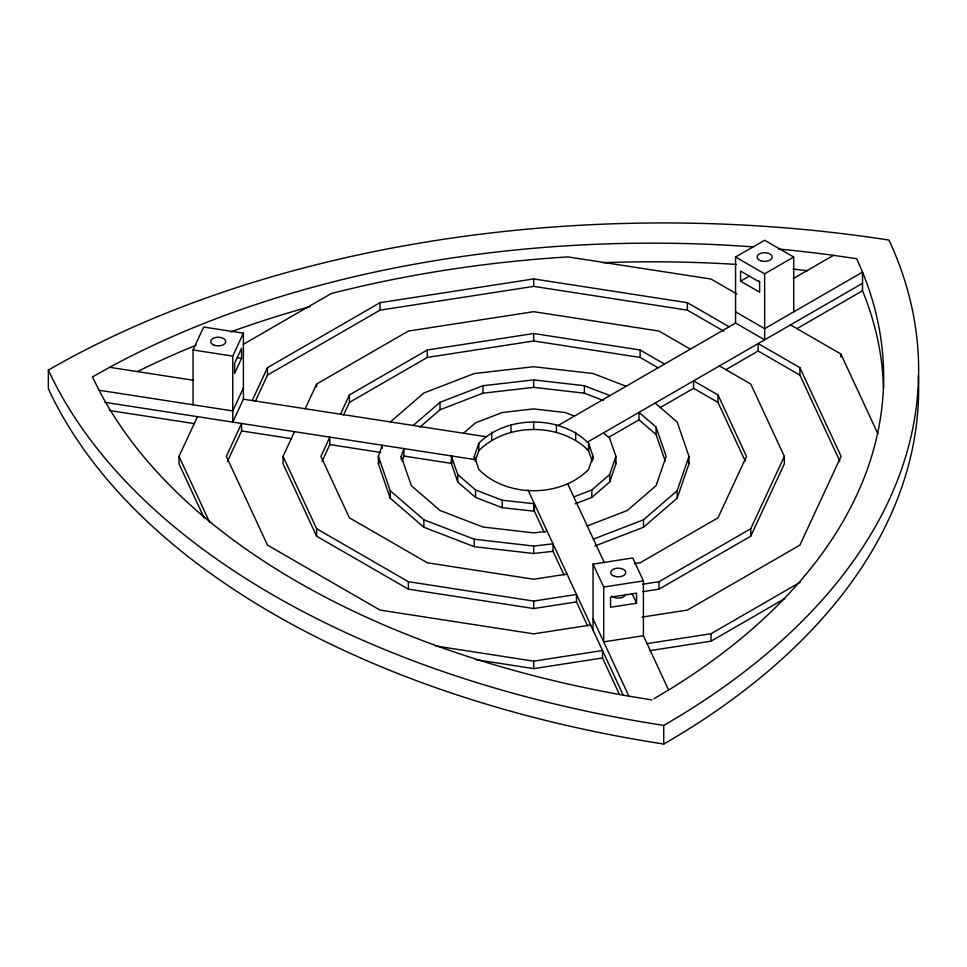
<?xml version="1.0" encoding="UTF-8"?>
<svg xmlns="http://www.w3.org/2000/svg" width="967" height="967" viewBox="0 0 967 967"><rect width="100%" height="100%" fill="white"/><g stroke="black" fill="none" stroke-linecap="round" stroke-linejoin="round"><path stroke-width="1.45" d="M563.991 574.966L553.003 551.299L533.699 553.511L474.265 546.681L423.872 527.245L390.209 498.162L378.387 463.846L378.387 456.388L382.231 445.243L382.231 448.217M378.387 463.846L379.354 461.054M401.232 459.373L401.232 456.388L403.916 448.591L403.916 456.049L402.127 461.247M451.48 463.846L451.613 455.977L451.48 463.846L457.729 482.013L475.559 497.413L502.236 507.699L534.413 511.229L544.143 532.213M474.313 459.373L474.313 456.388L478.834 443.261C506.587 414.964 560.8 414.964 588.565 443.261L593.085 456.388L593.085 459.373M475.22 461.223L478.834 450.719L478.834 443.261M593.085 456.388L588.565 469.503C560.8 497.8 506.587 497.8 478.834 469.503L474.313 456.388M575.172 503.843L591.84 497.413L609.657 482.013L609.657 474.555L615.919 456.388L609.657 438.22L603.481 432.878M609.657 482.013L615.919 463.846L615.919 456.388M594.778 546.053L643.514 527.245L677.178 498.162L677.178 490.692L689 456.388L677.178 422.071L655.155 403.046M677.178 498.162L689 463.846L689 456.388M193.049 404.786L193.049 349.957L203.686 327.027L243.394 333.168L243.394 399.19L232.757 422.12L232.757 356.098L243.394 333.168M204.158 517.998L179.016 463.846L179.016 456.388L197.461 416.656M241.569 358.382L234.594 373.407L234.594 363.338L241.569 348.313L241.569 358.382L237.157 357.693M243.394 387.997L232.757 410.927L99.021 390.233L92.469 376.937L109.658 367.315A791.187 456.787 0 0 1 753.293 246.911M252.218 400.556L267.496 367.653L380.007 302.695L533.699 278.919L687.392 302.695L729.106 326.773M227.535 461.211L241.581 430.944L241.581 423.486L226.314 456.388L267.496 545.122L380.007 610.08L533.699 633.856L590.692 625.033M255.276 401.438L267.496 375.111L267.496 367.653M587.61 625.854L576.501 601.921L533.699 608.545L408.376 589.157L316.632 536.202L283.053 463.846L283.053 456.388L294.524 431.669M305.173 408.739L316.632 384.032L408.376 331.065L533.699 311.676L659.011 331.065L690.353 349.16M340.469 414.202L349.401 394.947L427.293 349.981L533.699 333.518L640.106 349.981L664.51 364.075M322.084 461.271L329.832 444.59L329.832 437.132L320.887 456.388L349.401 517.816L427.293 562.782L533.699 579.245L567.049 574.084M343.442 415.242L349.401 402.417L349.401 394.947M642.777 591.671L659.011 589.157L750.755 536.202L750.755 528.731L784.334 456.388L750.755 384.032L719.424 365.937M750.755 536.202L784.334 463.846L784.334 456.388M390.378 421.926L423.872 392.977L474.265 373.54L533.699 366.723L593.134 373.54L626.084 386.256M413.223 425.456L440.021 402.308L483.004 385.724L533.699 379.898L584.394 385.724L609.935 395.588M419.932 427.136L440.021 409.766L483.004 393.182L533.699 387.368L584.394 393.182L603.215 400.447M463.495 433.24L475.559 422.821L502.236 412.522L533.699 408.908L565.163 412.522L574.41 416.1M478.834 450.719C506.587 422.422 560.8 422.422 588.565 450.719L592.179 461.223M573.782 496.917L591.84 489.955L609.657 474.555M593.375 539.127L643.514 519.787L677.178 490.692M778.423 249.027A791.187 456.787 0 0 1 833.469 255.336L856.689 258.709L862.54 272.126A791.187 456.787 0 0 1 668.596 690.015L654.03 698.718M243.346 344.3L331.258 293.533A791.187 456.787 0 0 1 567.98 256.92L711.035 279.052L736.866 293.968M267.496 375.111L380.007 310.153L533.699 286.377L687.392 310.153L723.896 331.234M349.401 402.417L427.293 357.439L533.699 340.976L640.106 357.439L658.092 367.823M558.261 425.42L735.573 323.051L735.573 257.029L764.643 240.251L793.714 257.029L793.714 311.858M740.577 281.179L759.639 292.191L759.639 282.122L740.577 271.111L740.577 281.179L749.425 276.079M735.573 257.029L764.643 273.818L793.714 257.029M793.218 278.581L833.469 255.336M587.332 442.197L862.54 283.307M587.332 449.667L589.81 448.229M608.557 437.41L639.006 419.823L639.006 412.365L656.085 427.112L666.166 456.388L656.085 485.652L627.365 510.467L587.259 525.939M660.28 407.542L693.581 388.323L717.997 402.417L745.231 461.114M725.879 369.672L758.176 351.021L799.902 375.111L839.815 461.114M796.917 328.659L862.54 290.765L862.54 272.126L764.643 328.647L735.573 311.858M642.777 584.213L659.011 581.699L750.755 528.731M646.609 643.684L711.035 633.723L800.241 582.219M649.546 650.694L711.035 641.181L784.733 598.633M593.049 630.133L593.049 564.112L632.769 557.971L643.406 580.901L643.406 635.73L668.596 690.015M634.304 563.688L640.106 562.782L717.997 517.816L746.5 456.388L717.997 394.947L693.581 380.853L693.581 388.323M593.049 564.112L603.698 587.042L643.406 580.901M283.053 456.388L316.632 528.731L408.376 581.699L533.699 601.087L576.501 594.463L576.501 601.921M636.564 603.215L610.528 607.24L610.528 597.171L636.564 593.146L636.564 603.215L632.188 593.774M642.088 617.079L687.392 610.08L799.902 545.122L841.085 456.388L799.902 367.653L758.176 343.563L758.176 351.021M643.406 635.73L603.698 641.87L603.698 587.042M435.343 645.944L533.699 661.15L602.514 650.513L602.514 657.971L619.472 694.499M475.583 659.627L533.699 668.62L602.514 657.971M451.48 456.388L457.729 474.555L475.559 489.955L502.236 500.241L534.413 503.771L534.413 511.229M547.189 531.318L533.699 532.865L483.004 527.039L440.021 510.467L411.313 485.652L401.232 456.388M378.387 456.388L390.209 490.692L423.872 519.787L474.265 539.223L533.699 546.053L553.003 543.829L553.003 551.299M193.049 349.957L232.757 356.098M109.658 367.315L193.243 380.236M243.394 399.19L486.353 436.77M104.98 402.345L475.438 459.663M109.464 410.504L194.476 423.655M241.581 430.944L291.587 438.68M329.832 444.59L380.768 452.471M403.916 456.049L451.613 463.435M651.927 699.939L628.888 696.155A791.187 456.787 0 0 1 99.021 390.233M790.486 324.912L840.855 353.995L877.927 433.881M735.573 323.051L764.643 339.828L764.643 273.818M639.006 419.823L656.085 434.57L665.199 461.054M567.665 483.718L604.327 562.709M593.049 618.94L628.888 696.155M528.03 490.015L623.231 695.164M179.016 456.388L209.815 522.724M862.201 289.931L862.54 290.765A791.187 456.787 0 0 1 883.548 388.093M688.057 461.102L689 463.846M614.952 461.054L615.919 463.846M840.855 353.995L840.855 356.98M799.902 367.653L799.902 375.111M717.997 394.947L717.997 402.417M711.035 633.723L711.035 641.181M687.392 302.695L687.392 310.153M663.749 725.407L663.749 744.058A870.3 502.465 0 0 1 48.35 388.758L48.35 370.107A870.3 502.465 0 0 1 888.999 240.07A870.3 502.465 0 0 1 663.749 725.407A870.3 502.465 0 0 1 48.35 370.107M659.011 581.699L659.011 589.157M656.085 427.112L656.085 434.57M643.514 519.787L643.514 527.245M640.106 349.981L640.106 357.439M591.84 489.955L591.84 497.413M588.565 443.261L588.565 450.719M584.394 385.724L584.394 393.182M575.691 432.14L575.691 439.598M556.424 424.706L556.424 432.164M533.699 278.919L533.699 286.377M533.699 333.518L533.699 340.976M533.699 379.898L533.699 387.368M533.699 422.095L533.699 429.553M533.699 503.855L533.699 511.313M533.699 546.053L533.699 553.511M533.699 601.087L533.699 608.545M533.699 661.15L533.699 668.62M510.975 424.706L510.975 432.164M502.236 500.241L502.236 507.699M491.707 432.14L491.707 439.598M483.004 385.724L483.004 393.182M475.559 489.955L475.559 497.413M474.265 539.223L474.265 546.681M457.729 474.555L457.729 482.013M440.021 402.308L440.021 409.766M427.293 349.981L427.293 357.439M423.872 519.787L423.872 527.245M408.376 581.699L408.376 589.157M390.209 490.692L390.209 498.162M380.007 302.695L380.007 310.153M316.632 384.032L316.632 387.018M316.632 528.731L316.632 536.202M918.348 375.643A870.3 502.465 0 0 1 663.749 744.058M137.507 371.533A791.187 456.787 0 0 1 196.156 345.195M230.605 331.947A791.187 456.787 0 0 1 310.129 306.624M603.396 262.661A791.187 456.787 0 0 1 736.516 264.414M792.916 269.104A791.187 456.787 0 0 1 807.505 270.712M759.808 281.639A7.543 4.351 0 0 1 758.43 280.756M625.709 594.27A7.543 4.351 0 0 1 619.823 598.017A7.543 4.351 0 0 1 611.76 596.01M760.872 260.8A7.543 4.351 0 0 0 772.174 257.029A7.543 4.351 0 0 0 760.872 253.269A7.543 4.351 0 0 0 760.872 260.8M614.347 576.235A7.543 4.351 0 0 0 625.77 572.585A7.543 4.351 0 0 0 614.577 568.705A7.543 4.351 0 0 0 614.347 576.235M213.949 345.146A7.543 4.351 0 0 0 225.734 341.907A7.543 4.351 0 0 0 214.976 337.64A7.543 4.351 0 0 0 213.949 345.146"/></g></svg>
